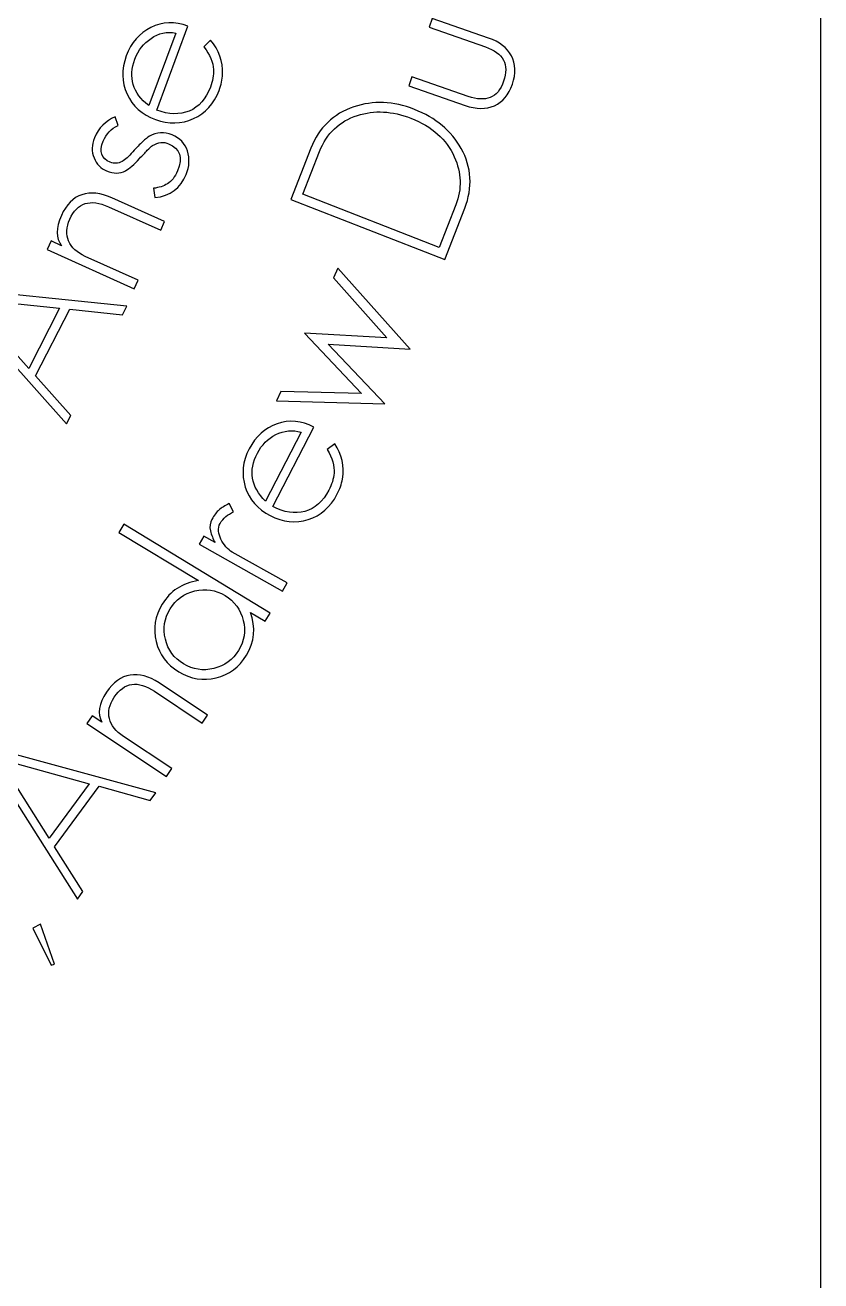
# Model space of a CAD drawing. Extents: x 17 to 567, y 64 to 412.
# Drawn here: x 293.6 to 340.7, y 129 to 203.3 of the extents above; entities that cross this region are included whole.
import ezdxf

# ---------------------------------------------------------------- set-up
doc = ezdxf.new("R2010")
doc.units = 0
doc.layers.add('Names', color=7, linetype='CONTINUOUS')

msp = doc.modelspace()

# ---------------------------------------------------------------- linework, layer by layer
at = {"layer": 'Names', "color": 7}
for points in [[(243.742238, 102.047175), (243.742238, 88.496792), (259.860074, 88.496792), (259.860074, 64.24873), (324.616657, 64.24873), (324.616657, 88.496792), (340.734481, 88.496792), (340.734481, 247.46425)], [(321.046263, 202.565737), (317.706897, 203.718572), (317.528222, 203.201112), (320.867532, 202.048277)], [(301.402186, 198.301221), (303.248794, 203.268182)], [(302.528732, 202.86404), (300.93, 198.56415)], [(302.528732, 202.86404), (302.528732, 202.86404)], [(304.589406, 202.4336), (304.194746, 202.039988)], [(321.046038, 202.566022), (321.046263, 202.565737)], [(319.853112, 199.109827), (316.513774, 200.262665), (316.330528, 199.732172), (319.669837, 198.579334)], [(299.111275, 197.3806), (298.938273, 197.895896)], [(316.458318, 197.819659), (316.458374, 197.81962)], [(316.662449, 198.342484), (316.662421, 198.342464)], [(302.319944, 196.830075), (302.320085, 196.831252)], [(310.533796, 196.044315), (309.349535, 193.008067), (318.45789, 189.455411), (319.642151, 192.491662)], [(319.119137, 192.69557), (318.133956, 190.16971), (310.058449, 193.319516), (311.04363, 195.845376)], [(301.213972, 193.672071), (301.297566, 193.119448)], [(298.5551, 192.577497), (301.63818, 191.186528), (301.869376, 191.698561)], [(301.869376, 191.698561), (298.736399, 193.112023)], [(295.77284, 190.272594), (295.148903, 190.554074), (294.91813, 190.042529), (300.072891, 187.716877), (300.30372, 188.228427), (297.170743, 189.641889)], [(312.12711, 188.949753), (311.862357, 188.377889), (315.03239, 184.827997), (310.14766, 185.09779), (313.520526, 181.52951), (308.744451, 181.643155), (308.491269, 181.096327), (314.911091, 180.915581), (311.563992, 184.442032), (316.406869, 184.146472), (312.12711, 188.949753)], [(299.627008, 186.686523), (288.859553, 187.800113), (296.063811, 179.72718), (296.313465, 180.214818), (294.22313, 182.561543), (296.25132, 186.522916), (299.371258, 186.186984), (299.627008, 186.686523)], [(295.64536, 186.571738), (293.823192, 183.012842), (290.12721, 187.151129), (295.64536, 186.571738)], [(309.949681, 179.224714), (307.834284, 175.154102)], [(308.270374, 174.835075), (310.713967, 179.537236)], [(309.949681, 179.224805), (309.949681, 179.224714)], [(311.941718, 178.544011), (311.501649, 178.201944)], [(305.94966, 174.514016), (305.69106, 175.004547)], [(308.116563, 168.521428), (299.455784, 173.780986), (299.164474, 173.301319), (303.869175, 170.444202)], [(304.85811, 172.708595), (304.189356, 173.083804), (303.914754, 172.594349), (308.846672, 169.827281), (309.121274, 170.316742), (305.873094, 172.139142)], [(305.449676, 169.564084), (305.449676, 169.564084)], [(306.959085, 168.567758), (307.825225, 168.041741), (308.116563, 168.521428)], [(304.399668, 162.483535), (301.539063, 164.388851)], [(301.273323, 163.891062), (304.08832, 162.016099), (304.399668, 162.483535)], [(298.15234, 162.070624), (297.582646, 162.450049), (297.271553, 161.982966), (301.978229, 158.848033), (302.289351, 159.31513), (299.428747, 161.220446)], [(301.356099, 157.88546), (290.912014, 160.731485), (296.710862, 151.59653), (297.036349, 152.037189), (295.354502, 154.69204), (297.998586, 158.271786), (301.022653, 157.434051), (301.356099, 157.88546)], [(297.408572, 158.418256), (295.033079, 155.202204), (292.057554, 159.885355), (297.408572, 158.418256)], [(294.524515, 150.114237), (294.061529, 149.874131), (295.144162, 147.675007), (295.352301, 147.734367), (294.524515, 150.114237)]]:
    msp.add_lwpolyline(points, dxfattribs=at)
for points in [[(301.058016, 203.191505), (300.379356, 202.859496), (299.893708, 202.299835), (299.600959, 201.512579)], [(303.248794, 203.268182), (302.470114, 203.557677), (301.739893, 203.532142), (301.058016, 203.191505)], [(301.066172, 202.545603), (301.521622, 202.853581), (302.009133, 202.959727), (302.528732, 202.86404)], [(300.114462, 201.321673), (300.308462, 201.843657), (300.625764, 202.251612), (301.066172, 202.545603)], [(305.299928, 200.416411), (305.335065, 201.192141), (305.098196, 201.864539), (304.589406, 202.4336)], [(322.407506, 201.516861), (322.155566, 201.989913), (321.701753, 202.339629), (321.046038, 202.566022)], [(299.600959, 201.512579), (299.305162, 200.716927), (299.321192, 199.961096), (299.649134, 199.245034)], [(304.194746, 202.039988), (304.55712, 201.574132), (304.74697, 201.12863), (304.764242, 200.703434)], [(320.867532, 202.048277), (321.9288, 201.68189), (322.288069, 201.002448), (321.945452, 200.009955)], [(322.46316, 199.83146), (322.683604, 200.470053), (322.665146, 201.031836), (322.407506, 201.516861)], [(300.93, 198.56415), (299.979165, 199.307368), (299.7073, 200.226529), (300.114462, 201.321673)], [(304.764242, 200.703434), (304.775531, 200.368072), (304.714487, 200.020606), (304.580967, 199.661058)], [(305.09433, 199.470123), (305.218451, 199.803825), (305.286946, 200.119268), (305.299928, 200.416411)], [(321.945452, 200.009955), (321.769712, 199.500916), (321.503633, 199.177537), (321.147214, 199.039757)], [(299.649134, 199.245034), (299.971629, 198.540805), (300.530796, 198.040715), (301.326719, 197.744802)], [(304.580967, 199.661058), (304.320109, 198.959425), (303.901038, 198.487061), (303.323808, 198.243963)], [(303.581308, 197.797756), (304.294173, 198.117031), (304.798504, 198.674493), (305.09433, 199.470123)], [(321.401694, 198.561102), (321.891914, 198.778142), (322.24568, 199.201555), (322.46316, 199.83146)], [(316.662421, 198.342464), (315.412205, 198.830091), (314.216711, 198.879982), (313.075969, 198.492178)], [(319.669837, 198.579334), (320.334217, 198.349963), (320.91153, 198.343774), (321.401694, 198.561102)], [(321.147214, 199.039757), (320.793505, 198.910812), (320.362128, 198.93409), (319.853112, 199.109827)], [(298.938273, 197.895896), (298.366349, 197.657243), (297.960598, 197.246666), (297.721048, 196.66412)], [(301.326719, 197.744802), (302.113696, 197.452183), (302.865254, 197.469833), (303.581308, 197.797756)], [(303.323808, 198.243963), (302.76134, 198.014988), (302.120808, 198.034007), (301.402186, 198.301221)], [(313.075969, 198.492178), (311.858914, 198.08503), (311.011542, 197.269089), (310.533796, 196.044315)], [(311.04363, 195.845376), (311.46496, 196.925576), (312.213272, 197.638134), (313.288539, 197.983066)], [(313.288539, 197.983066), (314.287521, 198.308691), (315.344076, 198.254183), (316.458318, 197.819659)], [(316.458374, 197.81962), (317.708562, 197.331962), (318.563639, 196.572206), (319.023548, 195.540303)], [(319.433787, 196.02715), (318.845015, 197.079715), (317.921217, 197.851502), (316.662449, 198.342484)], [(298.227665, 196.455778), (298.41159, 196.903063), (298.706117, 197.211338), (299.111275, 197.3806)], [(302.320085, 196.831252), (301.847278, 197.025697), (301.396993, 196.998539), (300.9692, 196.749966)], [(297.721048, 196.66412), (297.547369, 196.2418), (297.537801, 195.846076), (297.69181, 195.476927)], [(298.650321, 195.215671), (298.11853, 195.434303), (297.977645, 195.847696), (298.227665, 196.455778)], [(300.563054, 196.428089), (300.398039, 196.278836), (300.205733, 196.081475), (299.986192, 195.836184)], [(300.9692, 196.749966), (300.863536, 196.684702), (300.72807, 196.577441), (300.563054, 196.428089)], [(301.162071, 196.210442), (301.496137, 196.398718), (301.8109, 196.432043), (302.106443, 196.310628)], [(302.106443, 196.310628), (302.781998, 196.032842), (302.956609, 195.497176), (302.630332, 194.703596)], [(303.218709, 195.88309), (303.07565, 196.326873), (302.776015, 196.642547), (302.319944, 196.830075)], [(299.986192, 195.836184), (299.741026, 195.552035), (299.52823, 195.358207), (299.347692, 195.254711)], [(300.384436, 195.434523), (300.562433, 195.627828), (300.715257, 195.789635), (300.842821, 195.919685)], [(300.842821, 195.919685), (300.970414, 196.049779), (301.07684, 196.146767), (301.162071, 196.210442)], [(303.149339, 194.490168), (303.343762, 194.962961), (303.366819, 195.427267), (303.218709, 195.88309)], [(319.023548, 195.540303), (319.452272, 194.57946), (319.484163, 193.631216), (319.119137, 192.69557)], [(319.642151, 192.491662), (320.123199, 193.725007), (320.053716, 194.903502), (319.433787, 196.02715)], [(297.69181, 195.476927), (297.833994, 195.102494), (298.082293, 194.842401), (298.43682, 194.696633)], [(299.347692, 195.254711), (299.119318, 195.131476), (298.886824, 195.118471), (298.650321, 195.215671)], [(299.553517, 194.710321), (299.781807, 194.833339), (300.05878, 195.074715), (300.384436, 195.434523)], [(298.43682, 194.696633), (298.850614, 194.526388), (299.222837, 194.531403), (299.553517, 194.710321)], [(301.297566, 193.119448), (302.198786, 193.222603), (302.816006, 193.67958), (303.149339, 194.490168)], [(302.630332, 194.703596), (302.481065, 194.340565), (302.282775, 194.086536), (302.035492, 193.941528)], [(296.970506, 193.292767), (296.450371, 193.116818), (296.045834, 192.708471), (295.756753, 192.067798)], [(298.736399, 193.112023), (298.079245, 193.408526), (297.490614, 193.468797), (296.970506, 193.292767)], [(302.035492, 193.941528), (301.80867, 193.797753), (301.534774, 193.707949), (301.213972, 193.672071)], [(296.255892, 191.842497), (296.698811, 192.824219), (297.465214, 193.06921), (298.5551, 192.577497)], [(295.756753, 192.067798), (295.415123, 191.310545), (295.420514, 190.712163), (295.77284, 190.272594)], [(296.184715, 190.552519), (296.014479, 190.929765), (296.038214, 191.359776), (296.255892, 191.842497)], [(297.170743, 189.641889), (296.679902, 189.863256), (296.351226, 190.166907), (296.184715, 190.552519)], [(310.713967, 179.537236), (309.976802, 179.920327), (309.248979, 179.984753), (308.530385, 179.730533)], [(308.530385, 179.730533), (307.816052, 179.48452), (307.265239, 178.988855), (306.877918, 178.243546)], [(308.459039, 179.088567), (308.948892, 179.33821), (309.445773, 179.3836), (309.949681, 179.224805)], [(307.364045, 177.990977), (307.620839, 178.485111), (307.985837, 178.850984), (308.459039, 179.088567)], [(312.398805, 176.454776), (312.529079, 177.22029), (312.375945, 177.916713), (311.941718, 178.544011)], [(306.877918, 178.243546), (306.486504, 177.490337), (306.409457, 176.738249), (306.646806, 175.987323)], [(307.834284, 175.154102), (306.982001, 176.008592), (306.825255, 176.954228), (307.364045, 177.990977)], [(311.501649, 178.201944), (311.803994, 177.695067), (311.937598, 177.229598), (311.902433, 176.805505)], [(311.902433, 176.805505), (311.872489, 176.471275), (311.769139, 176.133972), (311.59227, 175.793583)], [(312.078342, 175.540975), (312.242454, 175.856866), (312.349332, 176.161497), (312.398805, 176.454776)], [(306.646806, 175.987323), (306.88026, 175.248768), (307.373697, 174.683702), (308.127146, 174.29215)], [(311.59227, 175.793583), (311.247084, 175.129368), (310.77312, 174.712111), (310.17035, 174.541866)], [(310.371151, 174.067351), (311.117855, 174.296555), (311.686928, 174.787746), (312.078342, 175.540975)], [(305.69106, 175.004547), (305.436072, 174.886109), (305.236033, 174.76273), (305.090943, 174.634751)], [(310.17035, 174.541866), (309.584005, 174.383703), (308.95067, 174.481606), (308.270374, 174.835075)], [(304.665719, 174.072877), (304.553902, 173.873643), (304.526724, 173.648023), (304.584241, 173.396024)], [(305.090943, 174.634751), (304.945768, 174.506721), (304.804064, 174.319489), (304.665719, 174.072877)], [(305.156785, 173.828529), (305.246278, 173.987818), (305.358998, 174.123587), (305.494916, 174.235593)], [(305.494916, 174.235593), (305.630947, 174.347646), (305.7825, 174.440302), (305.94966, 174.514016)], [(308.127146, 174.29215), (308.872213, 173.904955), (309.620186, 173.830048), (310.371151, 174.067351)], [(304.584241, 173.396024), (304.641702, 173.144008), (304.733057, 172.914883), (304.85811, 172.708595)], [(305.067801, 173.376065), (305.051714, 173.542435), (305.08163, 173.69319), (305.156785, 173.828529)], [(305.204058, 172.891351), (305.129692, 173.048143), (305.084226, 173.209754), (305.067801, 173.376065)], [(305.498782, 172.451212), (305.376467, 172.58768), (305.278338, 172.73452), (305.204058, 172.891351)], [(305.873094, 172.139142), (305.745727, 172.210614), (305.621013, 172.314644), (305.498782, 172.451212)], [(303.869175, 170.444202), (302.910268, 170.289694), (302.196246, 169.826071), (301.727164, 169.053631)], [(302.195428, 168.769273), (302.53178, 169.323128), (303.019714, 169.678189), (303.65923, 169.834447)], [(303.65923, 169.834447), (304.298745, 169.990778), (304.89556, 169.900617), (305.449676, 169.564084)], [(305.449676, 169.564084), (306.011382, 169.222968), (306.370369, 168.732643), (306.526607, 168.093111)], [(301.727164, 169.053631), (301.300586, 168.351197), (301.182363, 167.61125), (301.372524, 166.833807)], [(301.913262, 166.986001), (301.760128, 167.612893), (301.854108, 168.207309), (302.195428, 168.769273)], [(306.526607, 168.093111), (306.679995, 167.466064), (306.586184, 166.871695), (306.245062, 166.309983)], [(306.71293, 166.02583), (307.196236, 166.821623), (307.278278, 167.668919), (306.959085, 168.567758)], [(301.372524, 166.833807), (301.55944, 166.068736), (302.004024, 165.472999), (302.706222, 165.04655)], [(302.990589, 165.514802), (302.428628, 165.856079), (302.0695, 166.346468), (301.913262, 166.986001)], [(306.245062, 166.309983), (305.908569, 165.755896), (305.420494, 165.400742), (304.780809, 165.244554)], [(304.926069, 164.691918), (305.690722, 164.878831), (306.286352, 165.323396), (306.71293, 166.02583)], [(302.706222, 165.04655), (303.408447, 164.620107), (304.148377, 164.501906), (304.926069, 164.691918)], [(304.780809, 165.244554), (304.141209, 165.088446), (303.54445, 165.178387), (302.990589, 165.514802)], [(299.826228, 164.855144), (299.284446, 164.766354), (298.818695, 164.429423), (298.429059, 163.844433)], [(298.884989, 163.540742), (299.482058, 164.437119), (300.278151, 164.553897), (301.273323, 163.891062)], [(301.539063, 164.388851), (300.939031, 164.788528), (300.368067, 164.943945), (299.826228, 164.855144)], [(298.429059, 163.844433), (297.968529, 163.153028), (297.876327, 162.561747), (298.15234, 162.070624)], [(298.604347, 162.279649), (298.49778, 162.679594), (298.590801, 163.099973), (298.884989, 163.540742)], [(299.428747, 161.220446), (298.980578, 161.51897), (298.705778, 161.87203), (298.604347, 162.279649)]]:
    msp.add_open_spline(points, degree=3, dxfattribs=at)

doc.saveas('drawing.dxf')
